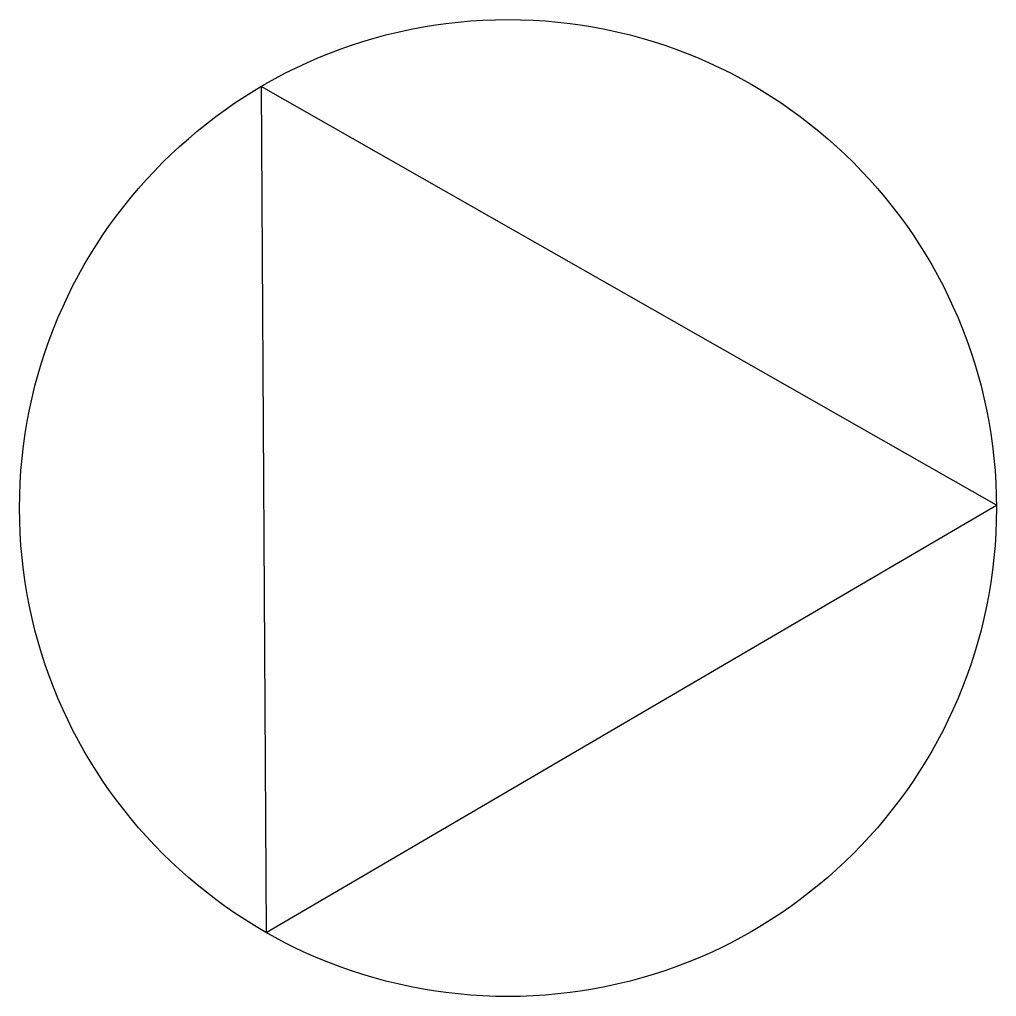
# Model space of a CAD drawing. Extents: x 13.09 to 13.246, y 12.519 to 12.675.
import ezdxf

# ---------------------------------------------------------------- set-up
doc = ezdxf.new("R2010")
doc.units = 0
doc.header["$MEASUREMENT"] = 0
doc.layers.get('0').update_dxf_attribs({"linetype": 'CONTINUOUS'})

msp = doc.modelspace()

# ---------------------------------------------------------------- linework, layer by layer
for p, q in [((13.12825, 12.66458), (13.12907, 12.52914)), ((13.24596, 12.59756), (13.12825, 12.66458)), ((13.12907, 12.52914), (13.24596, 12.59756))]:
    msp.add_line(p, q)
msp.add_circle((13.16776, 12.59709), 0.0782)

doc.saveas('drawing.dxf')
